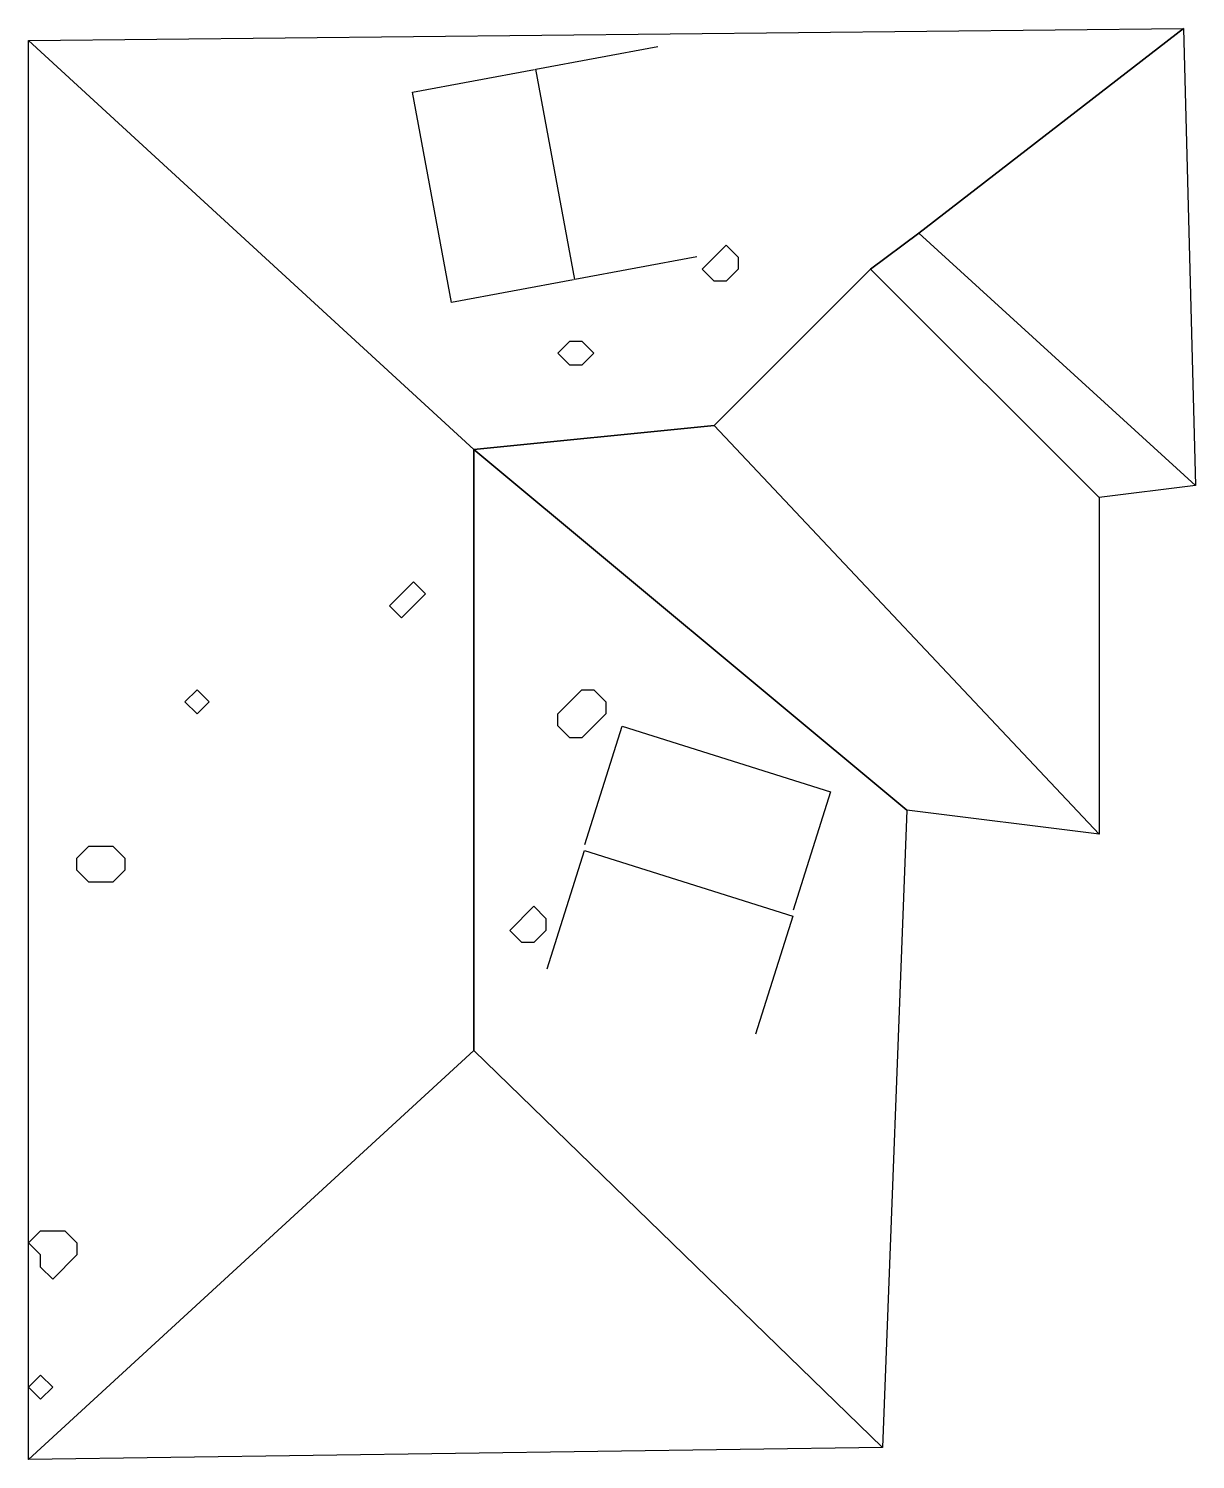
# Model space of a CAD drawing. Header units: metres. Extents: x 42.8 to 52.5, y 44 to 55.9.
import ezdxf

# ---------------------------------------------------------------- set-up
doc = ezdxf.new("R2010")
doc.units = ezdxf.units.M
doc.layers.get('0').update_dxf_attribs({"linetype": 'CONTINUOUS'})
doc.layers.add('panels', color=5, linetype='CONTINUOUS')
doc.layers.add('roofs', color=3, linetype='CONTINUOUS')

msp = doc.modelspace()

# ---------------------------------------------------------------- linework, layer by layer
for points in [[(48.5, 53.8), (48.4, 53.9), (48.6, 54.1), (48.7, 54), (48.7, 53.9), (48.6, 53.8), (48.5, 53.8), (48.5, 53.8), (48.4, 53.9), (48.6, 54.1), (48.7, 54), (48.7, 53.9), (48.6, 53.8), (48.5, 53.8), (48.5, 53.8), (48.5, 53.8), (48.4, 53.9), (48.4, 53.9), (48.6, 54.1), (48.6, 54.1), (48.7, 54), (48.7, 54), (48.7, 53.9), (48.7, 53.9), (48.6, 53.8), (48.6, 53.8)], [(47.3, 53.1), (47.2, 53.2), (47.3, 53.3), (47.4, 53.3), (47.5, 53.2), (47.4, 53.1), (47.3, 53.1), (47.3, 53.1), (47.2, 53.2), (47.3, 53.3), (47.4, 53.3), (47.5, 53.2), (47.4, 53.1), (47.3, 53.1), (47.3, 53.1), (47.3, 53.1), (47.2, 53.2), (47.2, 53.2), (47.3, 53.3), (47.3, 53.3), (47.4, 53.3), (47.4, 53.3), (47.5, 53.2), (47.5, 53.2), (47.4, 53.1), (47.4, 53.1)], [(45.9, 51), (45.8, 51.1), (46, 51.3), (46.1, 51.2), (45.9, 51), (45.9, 51), (45.8, 51.1), (46, 51.3), (46.1, 51.2), (45.9, 51), (45.9, 51), (45.9, 51), (45.8, 51.1), (45.8, 51.1), (46, 51.3), (46, 51.3), (46.1, 51.2), (46.1, 51.2)], [(44.2, 50.2), (44.1, 50.3), (44.2, 50.4), (44.3, 50.3), (44.2, 50.2), (44.2, 50.2), (44.1, 50.3), (44.2, 50.4), (44.3, 50.3), (44.2, 50.2), (44.2, 50.2), (44.2, 50.2), (44.1, 50.3), (44.1, 50.3), (44.2, 50.4), (44.2, 50.4), (44.3, 50.3), (44.3, 50.3)], [(47.3, 50), (47.2, 50.1), (47.2, 50.2), (47.4, 50.4), (47.5, 50.4), (47.6, 50.3), (47.6, 50.2), (47.4, 50), (47.3, 50), (47.3, 50), (47.2, 50.1), (47.2, 50.2), (47.4, 50.4), (47.5, 50.4), (47.6, 50.3), (47.6, 50.2), (47.4, 50), (47.3, 50), (47.3, 50), (47.3, 50), (47.2, 50.1), (47.2, 50.1), (47.2, 50.2), (47.2, 50.2), (47.4, 50.4), (47.4, 50.4), (47.5, 50.4), (47.5, 50.4), (47.6, 50.3), (47.6, 50.3), (47.6, 50.2), (47.6, 50.2), (47.4, 50), (47.4, 50)], [(43.3, 48.8), (43.2, 48.9), (43.2, 49), (43.3, 49.1), (43.5, 49.1), (43.6, 49), (43.6, 48.9), (43.5, 48.8), (43.3, 48.8), (43.3, 48.8), (43.2, 48.9), (43.2, 49), (43.3, 49.1), (43.5, 49.1), (43.6, 49), (43.6, 48.9), (43.5, 48.8), (43.3, 48.8), (43.3, 48.8), (43.3, 48.8), (43.2, 48.9), (43.2, 48.9), (43.2, 49), (43.2, 49), (43.3, 49.1), (43.3, 49.1), (43.5, 49.1), (43.5, 49.1), (43.6, 49), (43.6, 49), (43.6, 48.9), (43.6, 48.9), (43.5, 48.8), (43.5, 48.8)], [(46.9, 48.3), (46.8, 48.4), (47, 48.6), (47.1, 48.5), (47.1, 48.4), (47, 48.3), (46.9, 48.3), (46.9, 48.3), (46.8, 48.4), (47, 48.6), (47.1, 48.5), (47.1, 48.4), (47, 48.3), (46.9, 48.3), (46.9, 48.3), (46.9, 48.3), (46.8, 48.4), (46.8, 48.4), (47, 48.6), (47, 48.6), (47.1, 48.5), (47.1, 48.5), (47.1, 48.4), (47.1, 48.4), (47, 48.3), (47, 48.3)], [(43, 45.5), (42.9, 45.6), (42.9, 45.7), (42.8, 45.8), (42.9, 45.9), (43.1, 45.9), (43.2, 45.8), (43.2, 45.7), (43, 45.5), (43, 45.5), (42.9, 45.6), (42.9, 45.7), (42.8, 45.8), (42.9, 45.9), (43.1, 45.9), (43.2, 45.8), (43.2, 45.7), (43, 45.5), (43, 45.5), (43, 45.5), (42.9, 45.6), (42.9, 45.6), (42.9, 45.7), (42.9, 45.7), (42.8, 45.8), (42.8, 45.8), (42.9, 45.9), (42.9, 45.9), (43.1, 45.9), (43.1, 45.9), (43.2, 45.8), (43.2, 45.8), (43.2, 45.7), (43.2, 45.7)], [(42.9, 44.5), (42.8, 44.6), (42.9, 44.7), (43, 44.6), (42.9, 44.5), (42.9, 44.5), (42.8, 44.6), (42.9, 44.7), (43, 44.6), (42.9, 44.5), (42.9, 44.5), (42.9, 44.5), (42.8, 44.6), (42.8, 44.6), (42.9, 44.7), (42.9, 44.7), (43, 44.6), (43, 44.6)]]:
    msp.add_lwpolyline(points)
at = {"layer": 'panels'}
for points in [[(48.355, 54.002), (47.342, 53.814), (47.017, 55.562), (48.031, 55.75)], [(47.329, 53.811), (46.315, 53.623), (45.991, 55.371), (47.005, 55.56)], [(47.425, 49.113), (47.735, 50.097), (49.467, 49.552), (49.157, 48.569)], [(47.112, 48.081), (47.421, 49.064), (49.153, 48.519), (48.844, 47.536)]]:
    msp.add_lwpolyline(points, dxfattribs=at)
at = {"layer": 'roofs'}
for points in [[(42.8, 55.8), (52.4, 55.9), (50.2, 54.2), (49.8, 53.9), (48.5, 52.6), (46.5, 52.4), (42.8, 55.8)], [(50.2, 54.2), (52.4, 55.9), (52.5, 52.1), (50.2, 54.2)], [(42.8, 44), (42.8, 55.8), (46.5, 52.4), (46.5, 47.4), (42.8, 44)], [(49.8, 53.9), (50.2, 54.2), (52.5, 52.1), (51.7, 52), (49.8, 53.9)], [(48.5, 52.6), (49.8, 53.9), (51.7, 52), (51.7, 49.2), (48.5, 52.6)], [(46.5, 52.4), (48.5, 52.6), (51.7, 49.2), (50.1, 49.4), (46.5, 52.4)], [(46.5, 47.4), (46.5, 52.4), (50.1, 49.4), (49.9, 44.1), (46.5, 47.4)], [(46.5, 47.4), (49.9, 44.1), (42.8, 44), (46.5, 47.4)]]:
    msp.add_lwpolyline(points, dxfattribs=at)

doc.saveas('drawing.dxf')
